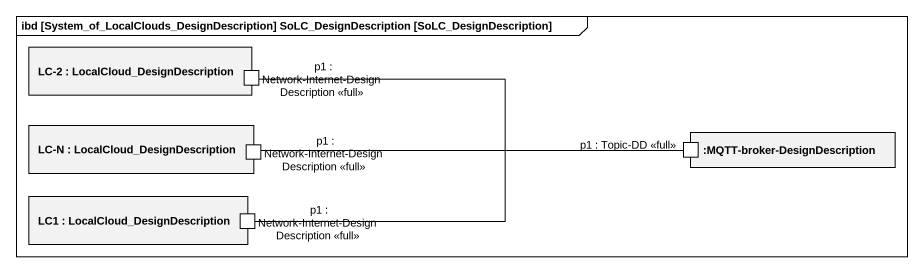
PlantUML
@startuml
mainframe ibd [System_of_LocalClouds_DesignDescription] SoLC_DesignDescription [SoLC_DesignDescription]
rectangle "LC-2 : LocalCloud_DesignDescription" as LC_2 {
  port "p1 : Network-Internet-DesignDescription <<full>>" as p1_Network_Internet
}
rectangle "LC-N : LocalCloud_DesignDescription" as LC_N {
  port "p1 : Network-Internet-DesignDescription <<full>>" as p1_Network_Internet_2
}
rectangle ":MQTT-broker-DesignDescription" as MQTT_broker {
  port "p1 : Topic-DD <<full>>" as p1_Topic_DD_full
}
rectangle "LC1 : LocalCloud_DesignDescription" as LC1 {
  port "p1 : Network-Internet-DesignDescription <<full>>" as p1_Network_Internet_3
}
p1_Network_Internet -right- p1_Topic_DD_full
p1_Network_Internet_2 -right- p1_Topic_DD_full
p1_Network_Internet_3 -right- p1_Topic_DD_full
@enduml
